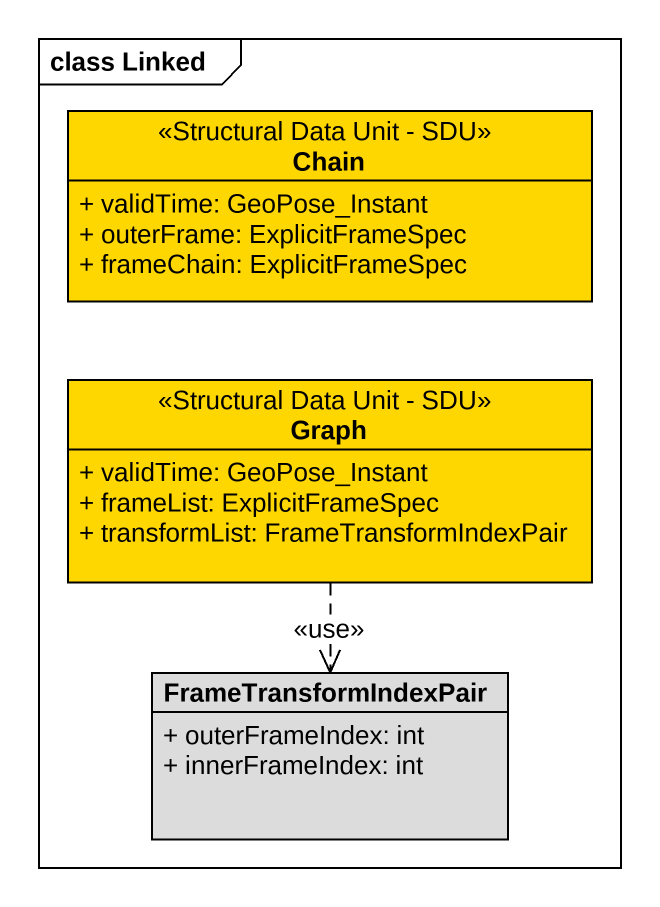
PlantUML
@startuml
mainframe class Linked
hide circle
hide empty members
skinparam classAttributeIconSize 0
class Chain <<Structural Data Unit - SDU>> #FFD700 {
  + validTime: GeoPose_Instant
  + outerFrame: ExplicitFrameSpec
  + frameChain: ExplicitFrameSpec
}
class Graph <<Structural Data Unit - SDU>> #FFD700 {
  + validTime: GeoPose_Instant
  + frameList: ExplicitFrameSpec
  + transformList: FrameTransformIndexPair
}
class FrameTransformIndexPair #DCDCDC {
  + outerFrameIndex: int
  + innerFrameIndex: int
}
Graph ..> FrameTransformIndexPair : <<use>>
@enduml
